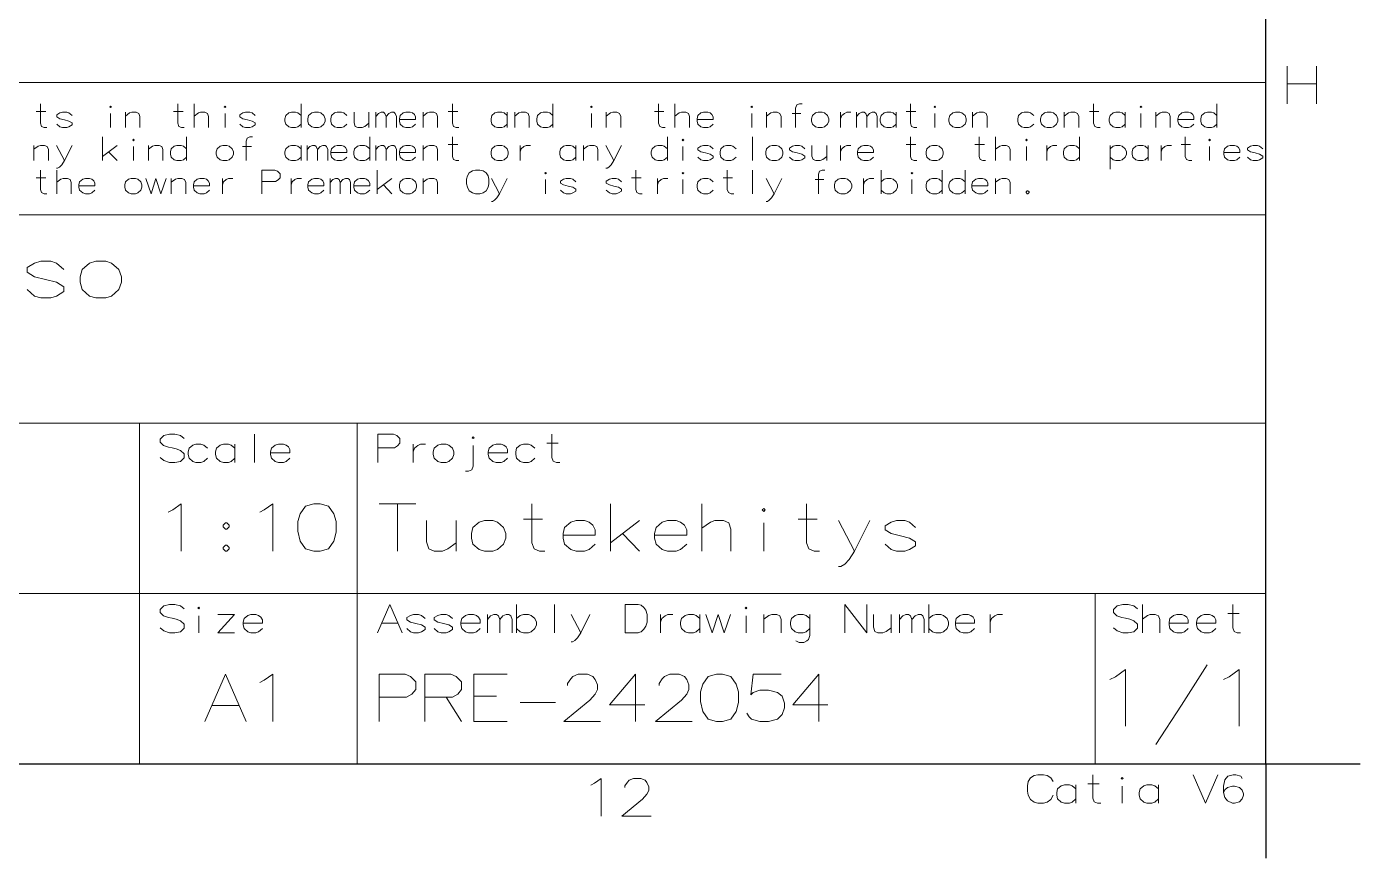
# Model space of a CAD drawing. Extents: x 5 to 836, y 5 to 589.
# Drawn here: x 765.5 to 836, y 5 to 48.9 of the extents above; entities that cross this region are included whole.
import ezdxf

# ---------------------------------------------------------------- set-up
doc = ezdxf.new("R2010")
doc.units = 0

msp = doc.modelspace()

# ---------------------------------------------------------------- linework, layer by layer
at = {"color": 7, "lineweight": 25}
for p, q in [((831, 10), (831, 584)), ((10, 10), (831, 10)), ((831, 10), (831, 5)), ((831, 10), (836, 10))]:
    msp.add_line(p, q, dxfattribs=at)
at = {"color": 7, "lineweight": 9}
for p, q in [((696, 46), (831, 46)), ((831, 10), (831, 46)), ((696, 39), (831, 39)), ((696, 28), (831, 28)), ((771.5, 10), (771.5, 28)), ((783, 10), (783, 28)), ((726, 19), (831, 19)), ((822, 10), (822, 19)), ((696, 10), (831, 10))]:
    msp.add_line(p, q, dxfattribs=at)
for points in [[(832.129, 46.859), (832.129, 44.859)], [(833.677, 46.859), (833.677, 44.859)], [(833.677, 45.923), (832.129, 45.923)], [(766.043, 44.462), (766.547, 44.462)], [(766.607, 43.615), (766.466, 43.615), (766.325, 43.675), (766.265, 43.837), (766.265, 44.865)], [(767.938, 44.24), (767.777, 44.381), (767.656, 44.421), (767.434, 44.421), (767.293, 44.381), (767.131, 44.28)], [(771.527, 43.615), (771.527, 44.2), (771.466, 44.361), (771.325, 44.421), (771.103, 44.421), (770.982, 44.381), (770.76, 44.22)], [(770.76, 43.615), (770.76, 44.421)], [(773.301, 44.462), (773.805, 44.462)], [(773.865, 43.615), (773.724, 43.615), (773.583, 43.675), (773.523, 43.837), (773.523, 44.865)], [(774.39, 43.615), (774.39, 44.865)], [(775.156, 43.615), (775.156, 44.2), (775.095, 44.361), (774.954, 44.421), (774.732, 44.421), (774.611, 44.381), (774.39, 44.22)], [(777.615, 44.24), (777.454, 44.381), (777.333, 44.421), (777.111, 44.421), (776.97, 44.381), (776.809, 44.28)], [(780.035, 44.24), (779.873, 44.381), (779.752, 44.421), (779.531, 44.421), (779.39, 44.381), (779.228, 44.24), (779.188, 44.079)], [(780.035, 43.615), (780.035, 44.865)], [(782.454, 44.24), (782.293, 44.381), (782.172, 44.421), (781.95, 44.421), (781.809, 44.381), (781.648, 44.24), (781.607, 44.079)], [(782.837, 44.421), (782.837, 43.857), (782.898, 43.675), (783.039, 43.615), (783.26, 43.615), (783.402, 43.675), (783.623, 43.837)], [(783.623, 43.615), (783.623, 44.421)], [(783.986, 43.615), (783.986, 44.421)], [(783.986, 44.2), (784.127, 44.361), (784.269, 44.421), (784.39, 44.421), (784.47, 44.361), (784.531, 44.2), (784.672, 44.361), (784.813, 44.421), (784.934, 44.421), (785.015, 44.361), (785.075, 44.2)], [(785.922, 44.381), (785.801, 44.421), (785.579, 44.421), (785.438, 44.381), (785.277, 44.24), (785.236, 44.079)], [(787.252, 43.615), (787.252, 44.2), (787.192, 44.361), (787.051, 44.421), (786.829, 44.421), (786.708, 44.381), (786.486, 44.22)], [(786.486, 43.615), (786.486, 44.421)], [(787.817, 44.462), (788.321, 44.462)], [(788.381, 43.615), (788.24, 43.615), (788.099, 43.675), (788.039, 43.837), (788.039, 44.865)], [(790.922, 44.24), (790.76, 44.381), (790.64, 44.421), (790.418, 44.421), (790.277, 44.381), (790.115, 44.24), (790.075, 44.079)], [(790.922, 43.615), (790.922, 44.421)], [(792.091, 43.615), (792.091, 44.2), (792.031, 44.361), (791.89, 44.421), (791.668, 44.421), (791.547, 44.381), (791.325, 44.22)], [(791.325, 43.615), (791.325, 44.421)], [(793.341, 44.24), (793.18, 44.381), (793.059, 44.421), (792.837, 44.421), (792.696, 44.381), (792.535, 44.24), (792.494, 44.079)], [(793.341, 43.615), (793.341, 44.865)], [(796.93, 43.615), (796.93, 44.2), (796.869, 44.361), (796.728, 44.421), (796.506, 44.421), (796.385, 44.381), (796.164, 44.22)], [(796.164, 43.615), (796.164, 44.421)], [(798.704, 44.462), (799.208, 44.462)], [(799.269, 43.615), (799.127, 43.615), (798.986, 43.675), (798.926, 43.837), (798.926, 44.865)], [(799.793, 43.615), (799.793, 44.865)], [(800.559, 43.615), (800.559, 44.2), (800.498, 44.361), (800.357, 44.421), (800.135, 44.421), (800.015, 44.381), (799.793, 44.22)], [(801.648, 44.381), (801.527, 44.421), (801.305, 44.421), (801.164, 44.381), (801.002, 44.24), (800.962, 44.079)], [(805.398, 43.615), (805.398, 44.2), (805.337, 44.361), (805.196, 44.421), (804.974, 44.421), (804.853, 44.381), (804.631, 44.22)], [(804.631, 43.615), (804.631, 44.421)], [(806.506, 44.865), (806.365, 44.865), (806.224, 44.804), (806.164, 44.643), (806.164, 43.615)], [(808.543, 44.421), (808.543, 43.615)], [(808.543, 44.079), (808.603, 44.24), (808.744, 44.361), (808.865, 44.421), (809.087, 44.421)], [(809.39, 43.615), (809.39, 44.421)], [(809.39, 44.2), (809.531, 44.361), (809.672, 44.421), (809.793, 44.421), (809.873, 44.361), (809.934, 44.2), (810.075, 44.361), (810.216, 44.421), (810.337, 44.421), (810.418, 44.361), (810.478, 44.2)], [(811.486, 44.24), (811.325, 44.381), (811.204, 44.421), (810.982, 44.421), (810.841, 44.381), (810.68, 44.24), (810.64, 44.079)], [(811.486, 43.615), (811.486, 44.421)], [(812.011, 44.462), (812.515, 44.462)], [(812.575, 43.615), (812.434, 43.615), (812.293, 43.675), (812.232, 43.837), (812.232, 44.865)], [(816.285, 43.615), (816.285, 44.2), (816.224, 44.361), (816.083, 44.421), (815.861, 44.421), (815.74, 44.381), (815.519, 44.22)], [(815.519, 43.615), (815.519, 44.421)], [(818.744, 44.24), (818.583, 44.381), (818.462, 44.421), (818.24, 44.421), (818.099, 44.381), (817.938, 44.24), (817.898, 44.079)], [(821.123, 43.615), (821.123, 44.2), (821.063, 44.361), (820.922, 44.421), (820.7, 44.421), (820.579, 44.381), (820.357, 44.22)], [(820.357, 43.615), (820.357, 44.421)], [(821.688, 44.462), (822.192, 44.462)], [(822.253, 43.615), (822.111, 43.615), (821.97, 43.675), (821.91, 43.837), (821.91, 44.865)], [(823.583, 44.24), (823.422, 44.381), (823.301, 44.421), (823.079, 44.421), (822.938, 44.381), (822.777, 44.24), (822.736, 44.079)], [(823.583, 43.615), (823.583, 44.421)], [(825.962, 43.615), (825.962, 44.2), (825.902, 44.361), (825.761, 44.421), (825.539, 44.421), (825.418, 44.381), (825.196, 44.22)], [(825.196, 43.615), (825.196, 44.421)], [(827.051, 44.381), (826.93, 44.421), (826.708, 44.421), (826.567, 44.381), (826.406, 44.24), (826.365, 44.079)], [(828.422, 44.24), (828.261, 44.381), (828.14, 44.421), (827.918, 44.421), (827.777, 44.381), (827.615, 44.24), (827.575, 44.079)], [(828.422, 43.615), (828.422, 44.865)], [(767.131, 44.28), (767.131, 44.179)], [(767.131, 44.179), (767.293, 44.079)], [(767.434, 43.615), (767.293, 43.655), (767.131, 43.796)], [(767.938, 43.857), (767.777, 43.958), (767.535, 44.018), (767.293, 44.079)], [(767.656, 43.615), (767.777, 43.655), (767.938, 43.756)], [(767.938, 43.857), (767.938, 43.756)], [(769.974, 43.615), (769.974, 44.361)], [(776.023, 43.615), (776.023, 44.361)], [(776.809, 44.28), (776.809, 44.179)], [(776.809, 44.179), (776.97, 44.079)], [(777.111, 43.615), (776.97, 43.655), (776.809, 43.796)], [(777.615, 43.857), (777.454, 43.958), (777.212, 44.018), (776.97, 44.079)], [(777.333, 43.615), (777.454, 43.655), (777.615, 43.756)], [(777.615, 43.857), (777.615, 43.756)], [(779.188, 44.079), (779.188, 43.958)], [(779.228, 43.796), (779.188, 43.958)], [(779.531, 43.615), (779.39, 43.655), (779.228, 43.796)], [(779.752, 43.615), (779.873, 43.655), (780.035, 43.796)], [(781.607, 44.079), (781.607, 43.958)], [(781.648, 43.796), (781.607, 43.958)], [(781.95, 43.615), (781.809, 43.655), (781.648, 43.796)], [(782.172, 43.615), (782.293, 43.655), (782.454, 43.796)], [(784.531, 44.2), (784.531, 43.615)], [(785.075, 44.2), (785.075, 43.615)], [(785.236, 44.079), (785.236, 43.958)], [(786.083, 44.038), (785.236, 44.038)], [(785.277, 43.796), (785.236, 43.958)], [(785.579, 43.615), (785.438, 43.655), (785.277, 43.796)], [(785.801, 43.615), (785.922, 43.655), (786.083, 43.796)], [(785.922, 44.381), (786.023, 44.3)], [(786.083, 44.038), (786.083, 44.179), (786.023, 44.3)], [(790.075, 44.079), (790.075, 43.958)], [(790.115, 43.796), (790.075, 43.958)], [(790.418, 43.615), (790.277, 43.655), (790.115, 43.796)], [(790.64, 43.615), (790.76, 43.655), (790.922, 43.796)], [(792.494, 44.079), (792.494, 43.958)], [(792.535, 43.796), (792.494, 43.958)], [(792.837, 43.615), (792.696, 43.655), (792.535, 43.796)], [(793.059, 43.615), (793.18, 43.655), (793.341, 43.796)], [(795.377, 43.615), (795.377, 44.361)], [(800.962, 44.079), (800.962, 43.958)], [(801.809, 44.038), (800.962, 44.038)], [(801.002, 43.796), (800.962, 43.958)], [(801.305, 43.615), (801.164, 43.655), (801.002, 43.796)], [(801.527, 43.615), (801.648, 43.655), (801.809, 43.796)], [(801.648, 44.381), (801.748, 44.3)], [(801.809, 44.038), (801.809, 44.179), (801.748, 44.3)], [(803.845, 43.615), (803.845, 44.361)], [(806.446, 44.361), (805.982, 44.361)], [(809.934, 44.2), (809.934, 43.615)], [(810.478, 44.2), (810.478, 43.615)], [(810.64, 44.079), (810.64, 43.958)], [(810.68, 43.796), (810.64, 43.958)], [(810.982, 43.615), (810.841, 43.655), (810.68, 43.796)], [(811.204, 43.615), (811.325, 43.655), (811.486, 43.796)], [(813.523, 43.615), (813.523, 44.361)], [(817.898, 44.079), (817.898, 43.958)], [(817.938, 43.796), (817.898, 43.958)], [(818.24, 43.615), (818.099, 43.655), (817.938, 43.796)], [(818.462, 43.615), (818.583, 43.655), (818.744, 43.796)], [(822.736, 44.079), (822.736, 43.958)], [(822.777, 43.796), (822.736, 43.958)], [(823.079, 43.615), (822.938, 43.655), (822.777, 43.796)], [(823.301, 43.615), (823.422, 43.655), (823.583, 43.796)], [(824.41, 43.615), (824.41, 44.361)], [(826.365, 44.079), (826.365, 43.958)], [(827.212, 44.038), (826.365, 44.038)], [(826.406, 43.796), (826.365, 43.958)], [(826.708, 43.615), (826.567, 43.655), (826.406, 43.796)], [(826.93, 43.615), (827.051, 43.655), (827.212, 43.796)], [(827.051, 44.381), (827.152, 44.3)], [(827.212, 44.038), (827.212, 44.179), (827.152, 44.3)], [(827.575, 44.079), (827.575, 43.958)], [(827.615, 43.796), (827.575, 43.958)], [(827.918, 43.615), (827.777, 43.655), (827.615, 43.796)], [(828.14, 43.615), (828.261, 43.655), (828.422, 43.796)], [(767.434, 43.615), (767.656, 43.615)], [(769.551, 41.865), (769.551, 43.115)], [(773.986, 41.865), (773.986, 43.115)], [(777.111, 43.615), (777.333, 43.615)], [(777.474, 43.115), (777.333, 43.115), (777.192, 43.054), (777.131, 42.893), (777.131, 41.865)], [(779.531, 43.615), (779.752, 43.615)], [(781.95, 43.615), (782.172, 43.615)], [(783.664, 41.865), (783.664, 43.115)], [(785.579, 43.615), (785.801, 43.615)], [(788.381, 41.865), (788.24, 41.865), (788.099, 41.925), (788.039, 42.087), (788.039, 43.115)], [(790.418, 43.615), (790.64, 43.615)], [(792.837, 43.615), (793.059, 43.615)], [(799.39, 41.865), (799.39, 43.115)], [(801.305, 43.615), (801.527, 43.615)], [(803.885, 43.115), (803.885, 41.865)], [(810.982, 43.615), (811.204, 43.615)], [(812.575, 41.865), (812.434, 41.865), (812.293, 41.925), (812.232, 42.087), (812.232, 43.115)], [(816.204, 41.865), (816.063, 41.865), (815.922, 41.925), (815.861, 42.087), (815.861, 43.115)], [(816.728, 41.865), (816.728, 43.115)], [(818.24, 43.615), (818.462, 43.615)], [(821.164, 41.865), (821.164, 43.115)], [(823.079, 43.615), (823.301, 43.615)], [(826.708, 43.615), (826.93, 43.615)], [(827.091, 41.865), (826.95, 41.865), (826.809, 41.925), (826.748, 42.087), (826.748, 43.115)], [(827.918, 43.615), (828.14, 43.615)], [(766.688, 41.865), (766.688, 42.45), (766.627, 42.611), (766.486, 42.671), (766.265, 42.671), (766.144, 42.631), (765.922, 42.47)], [(765.922, 41.865), (765.922, 42.671)], [(767.535, 41.865), (767.111, 42.671)], [(767.938, 42.671), (767.535, 41.865), (767.394, 41.643), (767.273, 41.522), (767.172, 41.462), (767.111, 41.462)], [(769.551, 42.087), (770.317, 42.671)], [(769.873, 42.329), (770.317, 41.865)], [(771.184, 41.865), (771.184, 42.611)], [(772.736, 41.865), (772.736, 42.45), (772.676, 42.611), (772.535, 42.671), (772.313, 42.671), (772.192, 42.631), (771.97, 42.47)], [(771.97, 41.865), (771.97, 42.671)], [(773.986, 42.49), (773.825, 42.631), (773.704, 42.671), (773.482, 42.671), (773.341, 42.631), (773.18, 42.49), (773.14, 42.329)], [(773.14, 42.329), (773.14, 42.208)], [(777.414, 42.611), (776.95, 42.611)], [(780.035, 42.49), (779.873, 42.631), (779.752, 42.671), (779.531, 42.671), (779.39, 42.631), (779.228, 42.49), (779.188, 42.329)], [(779.188, 42.329), (779.188, 42.208)], [(780.035, 41.865), (780.035, 42.671)], [(780.357, 41.865), (780.357, 42.671)], [(780.357, 42.45), (780.498, 42.611), (780.64, 42.671), (780.76, 42.671), (780.841, 42.611), (780.902, 42.45), (781.043, 42.611), (781.184, 42.671), (781.305, 42.671), (781.385, 42.611), (781.446, 42.45)], [(780.902, 42.45), (780.902, 41.865)], [(781.446, 42.45), (781.446, 41.865)], [(782.293, 42.631), (782.172, 42.671), (781.95, 42.671), (781.809, 42.631), (781.648, 42.49), (781.607, 42.329)], [(781.607, 42.329), (781.607, 42.208)], [(782.454, 42.288), (781.607, 42.288)], [(782.293, 42.631), (782.394, 42.55)], [(782.454, 42.288), (782.454, 42.429), (782.394, 42.55)], [(783.664, 42.49), (783.502, 42.631), (783.381, 42.671), (783.16, 42.671), (783.019, 42.631), (782.857, 42.49), (782.817, 42.329)], [(782.817, 42.329), (782.817, 42.208)], [(783.986, 41.865), (783.986, 42.671)], [(783.986, 42.45), (784.127, 42.611), (784.269, 42.671), (784.39, 42.671), (784.47, 42.611), (784.531, 42.45), (784.672, 42.611), (784.813, 42.671), (784.934, 42.671), (785.015, 42.611), (785.075, 42.45)], [(784.531, 42.45), (784.531, 41.865)], [(785.075, 42.45), (785.075, 41.865)], [(785.922, 42.631), (785.801, 42.671), (785.579, 42.671), (785.438, 42.631), (785.277, 42.49), (785.236, 42.329)], [(785.236, 42.329), (785.236, 42.208)], [(786.083, 42.288), (785.236, 42.288)], [(785.922, 42.631), (786.023, 42.55)], [(786.083, 42.288), (786.083, 42.429), (786.023, 42.55)], [(787.252, 41.865), (787.252, 42.45), (787.192, 42.611), (787.051, 42.671), (786.829, 42.671), (786.708, 42.631), (786.486, 42.47)], [(786.486, 41.865), (786.486, 42.671)], [(787.817, 42.712), (788.321, 42.712)], [(791.607, 42.671), (791.607, 41.865)], [(791.607, 42.329), (791.668, 42.49), (791.809, 42.611), (791.93, 42.671), (792.152, 42.671)], [(794.551, 42.49), (794.39, 42.631), (794.269, 42.671), (794.047, 42.671), (793.906, 42.631), (793.744, 42.49), (793.704, 42.329)], [(793.704, 42.329), (793.704, 42.208)], [(794.551, 41.865), (794.551, 42.671)], [(795.72, 41.865), (795.72, 42.45), (795.66, 42.611), (795.519, 42.671), (795.297, 42.671), (795.176, 42.631), (794.954, 42.47)], [(794.954, 41.865), (794.954, 42.671)], [(796.567, 41.865), (796.144, 42.671)], [(796.97, 42.671), (796.567, 41.865), (796.426, 41.643), (796.305, 41.522), (796.204, 41.462), (796.144, 41.462)], [(799.39, 42.49), (799.228, 42.631), (799.107, 42.671), (798.885, 42.671), (798.744, 42.631), (798.583, 42.49), (798.543, 42.329)], [(798.543, 42.329), (798.543, 42.208)], [(800.216, 41.865), (800.216, 42.611)], [(801.809, 42.49), (801.648, 42.631), (801.527, 42.671), (801.305, 42.671), (801.164, 42.631), (801.002, 42.53)], [(801.002, 42.53), (801.002, 42.429)], [(801.002, 42.429), (801.164, 42.329)], [(801.809, 42.107), (801.648, 42.208), (801.406, 42.268), (801.164, 42.329)], [(803.019, 42.49), (802.857, 42.631), (802.736, 42.671), (802.515, 42.671), (802.373, 42.631), (802.212, 42.49), (802.172, 42.329)], [(802.172, 42.329), (802.172, 42.208)], [(806.648, 42.49), (806.486, 42.631), (806.365, 42.671), (806.144, 42.671), (806.002, 42.631), (805.841, 42.53)], [(805.841, 42.53), (805.841, 42.429)], [(805.841, 42.429), (806.002, 42.329)], [(806.648, 42.107), (806.486, 42.208), (806.244, 42.268), (806.002, 42.329)], [(807.031, 42.671), (807.031, 42.107), (807.091, 41.925), (807.232, 41.865), (807.454, 41.865), (807.595, 41.925), (807.817, 42.087)], [(807.817, 41.865), (807.817, 42.671)], [(808.543, 42.671), (808.543, 41.865)], [(808.543, 42.329), (808.603, 42.49), (808.744, 42.611), (808.865, 42.671), (809.087, 42.671)], [(810.115, 42.631), (809.994, 42.671), (809.773, 42.671), (809.631, 42.631), (809.47, 42.49), (809.43, 42.329)], [(809.43, 42.329), (809.43, 42.208)], [(810.277, 42.288), (809.43, 42.288)], [(810.115, 42.631), (810.216, 42.55)], [(810.277, 42.288), (810.277, 42.429), (810.216, 42.55)], [(812.011, 42.712), (812.515, 42.712)], [(815.64, 42.712), (816.144, 42.712)], [(817.494, 41.865), (817.494, 42.45), (817.434, 42.611), (817.293, 42.671), (817.071, 42.671), (816.95, 42.631), (816.728, 42.47)], [(818.361, 41.865), (818.361, 42.611)], [(819.43, 42.671), (819.43, 41.865)], [(819.43, 42.329), (819.49, 42.49), (819.632, 42.611), (819.753, 42.671), (819.974, 42.671)], [(821.164, 42.49), (821.003, 42.631), (820.882, 42.671), (820.66, 42.671), (820.519, 42.631), (820.357, 42.49), (820.317, 42.329)], [(820.317, 42.329), (820.317, 42.208)], [(823.583, 42.49), (823.422, 42.631), (823.301, 42.671), (823.079, 42.671), (822.938, 42.631), (822.777, 42.49)], [(822.777, 42.671), (822.777, 41.421)], [(823.583, 42.046), (823.644, 42.208), (823.644, 42.329), (823.583, 42.49)], [(824.793, 42.49), (824.632, 42.631), (824.511, 42.671), (824.289, 42.671), (824.148, 42.631), (823.986, 42.49), (823.946, 42.329)], [(823.946, 42.329), (823.946, 42.208)], [(824.793, 41.865), (824.793, 42.671)], [(825.478, 42.671), (825.478, 41.865)], [(825.478, 42.329), (825.539, 42.49), (825.68, 42.611), (825.801, 42.671), (826.023, 42.671)], [(826.527, 42.712), (827.031, 42.712)], [(828.039, 41.865), (828.039, 42.611)], [(829.47, 42.631), (829.349, 42.671), (829.128, 42.671), (828.986, 42.631), (828.825, 42.49), (828.785, 42.329)], [(828.785, 42.329), (828.785, 42.208)], [(829.632, 42.288), (828.785, 42.288)], [(829.47, 42.631), (829.571, 42.55)], [(829.632, 42.288), (829.632, 42.429), (829.571, 42.55)], [(830.841, 42.49), (830.68, 42.631), (830.559, 42.671), (830.337, 42.671), (830.196, 42.631), (830.035, 42.53)], [(830.035, 42.53), (830.035, 42.429)], [(830.035, 42.429), (830.196, 42.329)], [(830.841, 42.107), (830.68, 42.208), (830.438, 42.268), (830.196, 42.329)], [(773.18, 42.046), (773.14, 42.208)], [(773.482, 41.865), (773.341, 41.905), (773.18, 42.046)], [(773.482, 41.865), (773.704, 41.865)], [(773.704, 41.865), (773.825, 41.905), (773.986, 42.046)], [(779.228, 42.046), (779.188, 42.208)], [(779.531, 41.865), (779.39, 41.905), (779.228, 42.046)], [(779.531, 41.865), (779.752, 41.865)], [(779.752, 41.865), (779.873, 41.905), (780.035, 42.046)], [(781.648, 42.046), (781.607, 42.208)], [(781.95, 41.865), (781.809, 41.905), (781.648, 42.046)], [(781.95, 41.865), (782.172, 41.865)], [(782.172, 41.865), (782.293, 41.905), (782.454, 42.046)], [(782.857, 42.046), (782.817, 42.208)], [(783.16, 41.865), (783.019, 41.905), (782.857, 42.046)], [(783.16, 41.865), (783.381, 41.865)], [(783.381, 41.865), (783.502, 41.905), (783.664, 42.046)], [(785.277, 42.046), (785.236, 42.208)], [(785.579, 41.865), (785.438, 41.905), (785.277, 42.046)], [(785.579, 41.865), (785.801, 41.865)], [(785.801, 41.865), (785.922, 41.905), (786.083, 42.046)], [(793.744, 42.046), (793.704, 42.208)], [(794.047, 41.865), (793.906, 41.905), (793.744, 42.046)], [(794.047, 41.865), (794.269, 41.865)], [(794.269, 41.865), (794.39, 41.905), (794.551, 42.046)], [(798.583, 42.046), (798.543, 42.208)], [(798.885, 41.865), (798.744, 41.905), (798.583, 42.046)], [(798.885, 41.865), (799.107, 41.865)], [(799.107, 41.865), (799.228, 41.905), (799.39, 42.046)], [(801.305, 41.865), (801.164, 41.905), (801.002, 42.046)], [(801.305, 41.865), (801.527, 41.865)], [(801.527, 41.865), (801.648, 41.905), (801.809, 42.006)], [(801.809, 42.107), (801.809, 42.006)], [(802.212, 42.046), (802.172, 42.208)], [(802.515, 41.865), (802.373, 41.905), (802.212, 42.046)], [(802.515, 41.865), (802.736, 41.865)], [(802.736, 41.865), (802.857, 41.905), (803.019, 42.046)], [(806.144, 41.865), (806.002, 41.905), (805.841, 42.046)], [(806.144, 41.865), (806.365, 41.865)], [(806.365, 41.865), (806.486, 41.905), (806.648, 42.006)], [(806.648, 42.107), (806.648, 42.006)], [(809.47, 42.046), (809.43, 42.208)], [(809.773, 41.865), (809.631, 41.905), (809.47, 42.046)], [(809.773, 41.865), (809.994, 41.865)], [(809.994, 41.865), (810.115, 41.905), (810.277, 42.046)], [(820.357, 42.046), (820.317, 42.208)], [(820.66, 41.865), (820.519, 41.905), (820.357, 42.046)], [(820.66, 41.865), (820.882, 41.865)], [(820.882, 41.865), (821.003, 41.905), (821.164, 42.046)], [(823.079, 41.865), (822.938, 41.905), (822.777, 42.046)], [(823.079, 41.865), (823.301, 41.865)], [(823.301, 41.865), (823.422, 41.905), (823.583, 42.046)], [(823.986, 42.046), (823.946, 42.208)], [(824.289, 41.865), (824.148, 41.905), (823.986, 42.046)], [(824.289, 41.865), (824.511, 41.865)], [(824.511, 41.865), (824.632, 41.905), (824.793, 42.046)], [(828.825, 42.046), (828.785, 42.208)], [(829.128, 41.865), (828.986, 41.905), (828.825, 42.046)], [(829.128, 41.865), (829.349, 41.865)], [(829.349, 41.865), (829.47, 41.905), (829.632, 42.046)], [(830.337, 41.865), (830.196, 41.905), (830.035, 42.046)], [(830.337, 41.865), (830.559, 41.865)], [(830.559, 41.865), (830.68, 41.905), (830.841, 42.006)], [(830.841, 42.107), (830.841, 42.006)], [(766.043, 40.962), (766.547, 40.962)], [(766.607, 40.115), (766.466, 40.115), (766.325, 40.175), (766.265, 40.337), (766.265, 41.365)], [(767.131, 40.115), (767.131, 41.365)], [(767.898, 40.115), (767.898, 40.7), (767.837, 40.861), (767.696, 40.921), (767.474, 40.921), (767.353, 40.881), (767.131, 40.72)], [(768.986, 40.881), (768.865, 40.921), (768.644, 40.921), (768.502, 40.881), (768.341, 40.74), (768.301, 40.579)], [(768.986, 40.881), (769.087, 40.8)], [(771.829, 40.921), (772.111, 40.115), (772.373, 40.921), (772.635, 40.115), (772.918, 40.921)], [(773.946, 40.115), (773.946, 40.7), (773.885, 40.861), (773.744, 40.921), (773.523, 40.921), (773.402, 40.881), (773.18, 40.72)], [(773.18, 40.115), (773.18, 40.921)], [(775.035, 40.881), (774.914, 40.921), (774.692, 40.921), (774.551, 40.881), (774.39, 40.74), (774.349, 40.579)], [(775.035, 40.881), (775.135, 40.8)], [(775.881, 40.921), (775.881, 40.115)], [(775.881, 40.579), (775.942, 40.74), (776.083, 40.861), (776.204, 40.921), (776.426, 40.921)], [(778.644, 41.365), (777.958, 41.365)], [(777.958, 41.365), (777.958, 40.115)], [(778.644, 41.365), (778.785, 41.304), (778.926, 41.163), (778.926, 40.962), (778.825, 40.841), (778.684, 40.76)], [(779.51, 40.921), (779.51, 40.115)], [(779.51, 40.579), (779.571, 40.74), (779.712, 40.861), (779.833, 40.921), (780.055, 40.921)], [(781.083, 40.881), (780.962, 40.921), (780.74, 40.921), (780.599, 40.881), (780.438, 40.74), (780.398, 40.579)], [(781.083, 40.881), (781.184, 40.8)], [(781.567, 40.115), (781.567, 40.921)], [(781.567, 40.7), (781.708, 40.861), (781.849, 40.921), (781.97, 40.921), (782.051, 40.861), (782.111, 40.7), (782.252, 40.861), (782.394, 40.921), (782.515, 40.921), (782.595, 40.861), (782.656, 40.7)], [(783.502, 40.881), (783.381, 40.921), (783.16, 40.921), (783.019, 40.881), (782.857, 40.74), (782.817, 40.579)], [(783.502, 40.881), (783.603, 40.8)], [(784.067, 40.115), (784.067, 41.365)], [(784.067, 40.337), (784.833, 40.921)], [(787.252, 40.115), (787.252, 40.7), (787.192, 40.861), (787.051, 40.921), (786.829, 40.921), (786.708, 40.881), (786.486, 40.72)], [(786.486, 40.115), (786.486, 40.921)], [(790.519, 40.115), (790.095, 40.921)], [(790.922, 40.921), (790.519, 40.115), (790.377, 39.893), (790.256, 39.772), (790.156, 39.712), (790.095, 39.712)], [(794.551, 40.74), (794.39, 40.881), (794.269, 40.921), (794.047, 40.921), (793.906, 40.881), (793.744, 40.78)], [(796.97, 40.74), (796.809, 40.881), (796.688, 40.921), (796.466, 40.921), (796.325, 40.881), (796.164, 40.78)], [(797.494, 40.962), (797.998, 40.962)], [(798.059, 40.115), (797.918, 40.115), (797.777, 40.175), (797.716, 40.337), (797.716, 41.365)], [(798.865, 40.921), (798.865, 40.115)], [(798.865, 40.579), (798.926, 40.74), (799.067, 40.861), (799.188, 40.921), (799.41, 40.921)], [(801.809, 40.74), (801.648, 40.881), (801.527, 40.921), (801.305, 40.921), (801.164, 40.881), (801.002, 40.74), (800.962, 40.579)], [(802.333, 40.962), (802.837, 40.962)], [(802.898, 40.115), (802.756, 40.115), (802.615, 40.175), (802.555, 40.337), (802.555, 41.365)], [(803.885, 41.365), (803.885, 40.115)], [(805.035, 40.115), (804.611, 40.921)], [(805.438, 40.921), (805.035, 40.115), (804.894, 39.893), (804.773, 39.772), (804.672, 39.712), (804.611, 39.712)], [(807.716, 41.365), (807.575, 41.365), (807.434, 41.304), (807.373, 41.143), (807.373, 40.115)], [(809.752, 40.921), (809.752, 40.115)], [(809.752, 40.579), (809.813, 40.74), (809.954, 40.861), (810.075, 40.921), (810.297, 40.921)], [(810.68, 41.365), (810.68, 40.115)], [(811.486, 40.74), (811.325, 40.881), (811.204, 40.921), (810.982, 40.921), (810.841, 40.881), (810.68, 40.74)], [(813.906, 40.74), (813.744, 40.881), (813.623, 40.921), (813.402, 40.921), (813.261, 40.881), (813.099, 40.74), (813.059, 40.579)], [(813.906, 40.115), (813.906, 41.365)], [(815.115, 40.74), (814.954, 40.881), (814.833, 40.921), (814.611, 40.921), (814.47, 40.881), (814.309, 40.74), (814.269, 40.579)], [(815.115, 40.115), (815.115, 41.365)], [(816.164, 40.881), (816.043, 40.921), (815.821, 40.921), (815.68, 40.881), (815.519, 40.74), (815.478, 40.579)], [(816.164, 40.881), (816.265, 40.8)], [(817.494, 40.115), (817.494, 40.7), (817.434, 40.861), (817.293, 40.921), (817.071, 40.921), (816.95, 40.881), (816.728, 40.72)], [(816.728, 40.115), (816.728, 40.921)], [(768.301, 40.579), (768.301, 40.458)], [(769.148, 40.538), (768.301, 40.538)], [(768.341, 40.296), (768.301, 40.458)], [(768.644, 40.115), (768.502, 40.155), (768.341, 40.296)], [(768.865, 40.115), (768.986, 40.155), (769.148, 40.296)], [(769.148, 40.538), (769.148, 40.679), (769.087, 40.8)], [(774.349, 40.579), (774.349, 40.458)], [(775.196, 40.538), (774.349, 40.538)], [(774.39, 40.296), (774.349, 40.458)], [(774.692, 40.115), (774.551, 40.155), (774.39, 40.296)], [(774.914, 40.115), (775.035, 40.155), (775.196, 40.296)], [(775.196, 40.538), (775.196, 40.679), (775.135, 40.8)], [(777.958, 40.76), (778.684, 40.76)], [(780.398, 40.579), (780.398, 40.458)], [(781.244, 40.538), (780.398, 40.538)], [(780.438, 40.296), (780.398, 40.458)], [(780.74, 40.115), (780.599, 40.155), (780.438, 40.296)], [(780.962, 40.115), (781.083, 40.155), (781.244, 40.296)], [(781.244, 40.538), (781.244, 40.679), (781.184, 40.8)], [(782.111, 40.7), (782.111, 40.115)], [(782.656, 40.7), (782.656, 40.115)], [(782.817, 40.579), (782.817, 40.458)], [(783.664, 40.538), (782.817, 40.538)], [(782.857, 40.296), (782.817, 40.458)], [(783.16, 40.115), (783.019, 40.155), (782.857, 40.296)], [(783.381, 40.115), (783.502, 40.155), (783.664, 40.296)], [(783.664, 40.538), (783.664, 40.679), (783.603, 40.8)], [(784.39, 40.579), (784.833, 40.115)], [(792.958, 40.115), (792.958, 40.861)], [(793.744, 40.78), (793.744, 40.679)], [(793.744, 40.679), (793.906, 40.579)], [(794.047, 40.115), (793.906, 40.155), (793.744, 40.296)], [(794.551, 40.357), (794.39, 40.458), (794.148, 40.518), (793.906, 40.579)], [(794.269, 40.115), (794.39, 40.155), (794.551, 40.256)], [(794.551, 40.357), (794.551, 40.256)], [(796.164, 40.78), (796.164, 40.679)], [(796.164, 40.679), (796.325, 40.579)], [(796.466, 40.115), (796.325, 40.155), (796.164, 40.296)], [(796.97, 40.357), (796.809, 40.458), (796.567, 40.518), (796.325, 40.579)], [(796.688, 40.115), (796.809, 40.155), (796.97, 40.256)], [(796.97, 40.357), (796.97, 40.256)], [(800.216, 40.115), (800.216, 40.861)], [(800.962, 40.579), (800.962, 40.458)], [(801.002, 40.296), (800.962, 40.458)], [(801.305, 40.115), (801.164, 40.155), (801.002, 40.296)], [(801.527, 40.115), (801.648, 40.155), (801.809, 40.296)], [(807.656, 40.861), (807.192, 40.861)], [(810.982, 40.115), (810.841, 40.155), (810.68, 40.296)], [(811.204, 40.115), (811.325, 40.155), (811.486, 40.296)], [(811.486, 40.296), (811.547, 40.458), (811.547, 40.579), (811.486, 40.74)], [(812.313, 40.115), (812.313, 40.861)], [(813.059, 40.579), (813.059, 40.458)], [(813.099, 40.296), (813.059, 40.458)], [(813.402, 40.115), (813.261, 40.155), (813.099, 40.296)], [(813.623, 40.115), (813.744, 40.155), (813.906, 40.296)], [(814.269, 40.579), (814.269, 40.458)], [(814.309, 40.296), (814.269, 40.458)], [(814.611, 40.115), (814.47, 40.155), (814.309, 40.296)], [(814.833, 40.115), (814.954, 40.155), (815.115, 40.296)], [(815.478, 40.579), (815.478, 40.458)], [(816.325, 40.538), (815.478, 40.538)], [(815.519, 40.296), (815.478, 40.458)], [(815.821, 40.115), (815.68, 40.155), (815.519, 40.296)], [(816.043, 40.115), (816.164, 40.155), (816.325, 40.296)], [(816.325, 40.538), (816.325, 40.679), (816.265, 40.8)], [(818.402, 40.276), (818.341, 40.216)], [(818.341, 40.216), (818.341, 40.175)], [(818.341, 40.175), (818.402, 40.115)], [(818.402, 40.276), (818.442, 40.276)], [(818.503, 40.216), (818.442, 40.276)], [(818.442, 40.115), (818.503, 40.175)], [(818.503, 40.216), (818.503, 40.175)], [(768.644, 40.115), (768.865, 40.115)], [(774.692, 40.115), (774.914, 40.115)], [(780.74, 40.115), (780.962, 40.115)], [(783.16, 40.115), (783.381, 40.115)], [(794.047, 40.115), (794.269, 40.115)], [(796.466, 40.115), (796.688, 40.115)], [(801.305, 40.115), (801.527, 40.115)], [(810.982, 40.115), (811.204, 40.115)], [(813.402, 40.115), (813.623, 40.115)], [(814.611, 40.115), (814.833, 40.115)], [(815.821, 40.115), (816.043, 40.115)], [(818.402, 40.115), (818.442, 40.115)], [(767.5, 36.113), (767.113, 36.452), (766.823, 36.548), (766.29, 36.548), (765.952, 36.452), (765.565, 36.21)], [(765.565, 36.21), (765.565, 35.968)], [(765.565, 35.968), (765.952, 35.726)], [(767.5, 35.194), (767.113, 35.435), (766.532, 35.581), (765.952, 35.726)], [(766.29, 34.613), (765.952, 34.71), (765.565, 35.048)], [(766.29, 34.613), (766.823, 34.613)], [(766.823, 34.613), (767.113, 34.71), (767.5, 34.952)], [(767.5, 35.194), (767.5, 34.952)], [(773.855, 27.177), (773.661, 27.347), (773.371, 27.419), (773.081, 27.419), (772.79, 27.347), (772.597, 27.153), (772.597, 26.984), (772.766, 26.815)], [(772.766, 26.815), (773.032, 26.718)], [(775.089, 26.669), (774.895, 26.839), (774.75, 26.887), (774.484, 26.887), (774.315, 26.839), (774.121, 26.669), (774.073, 26.476)], [(776.54, 26.669), (776.347, 26.839), (776.202, 26.887), (775.935, 26.887), (775.766, 26.839), (775.573, 26.669), (775.524, 26.476)], [(776.54, 25.919), (776.54, 26.887)], [(777.581, 27.419), (777.581, 25.919)], [(779.25, 26.839), (779.105, 26.887), (778.839, 26.887), (778.669, 26.839), (778.476, 26.669), (778.427, 26.476)], [(779.25, 26.839), (779.371, 26.742)], [(784.919, 27.419), (784.097, 27.419)], [(784.097, 27.419), (784.097, 25.919)], [(784.919, 27.419), (785.089, 27.347), (785.258, 27.177), (785.258, 26.935), (785.137, 26.79), (784.968, 26.694)], [(785.96, 26.887), (785.96, 25.919)], [(785.96, 26.476), (786.032, 26.669), (786.202, 26.815), (786.347, 26.887), (786.613, 26.887)], [(789.129, 25.726), (789.129, 26.815)], [(790.75, 26.839), (790.605, 26.887), (790.339, 26.887), (790.169, 26.839), (789.976, 26.669), (789.927, 26.476)], [(790.75, 26.839), (790.871, 26.742)], [(792.395, 26.669), (792.202, 26.839), (792.056, 26.887), (791.79, 26.887), (791.621, 26.839), (791.427, 26.669), (791.379, 26.476)], [(793.024, 26.935), (793.629, 26.935)], [(793.702, 25.919), (793.532, 25.919), (793.363, 25.992), (793.29, 26.185), (793.29, 27.419)], [(773.661, 25.968), (773.371, 25.919), (773.081, 25.919), (772.79, 26.016), (772.597, 26.185)], [(773.032, 26.718), (773.226, 26.694)], [(773.226, 26.694), (773.444, 26.645)], [(773.444, 26.645), (773.661, 26.548), (773.855, 26.379)], [(773.855, 26.161), (773.661, 25.968)], [(773.855, 26.379), (773.855, 26.161)], [(774.073, 26.476), (774.073, 26.331)], [(774.121, 26.137), (774.073, 26.331)], [(774.484, 25.919), (774.315, 25.968), (774.121, 26.137)], [(774.75, 25.919), (774.895, 25.968), (775.089, 26.137)], [(775.524, 26.476), (775.524, 26.331)], [(775.573, 26.137), (775.524, 26.331)], [(775.935, 25.919), (775.766, 25.968), (775.573, 26.137)], [(776.202, 25.919), (776.347, 25.968), (776.54, 26.137)], [(778.427, 26.476), (778.427, 26.331)], [(779.444, 26.427), (778.427, 26.427)], [(778.476, 26.137), (778.427, 26.331)], [(778.839, 25.919), (778.669, 25.968), (778.476, 26.137)], [(779.105, 25.919), (779.25, 25.968), (779.444, 26.137)], [(779.444, 26.427), (779.444, 26.597), (779.371, 26.742)], [(784.097, 26.694), (784.968, 26.694)], [(789.927, 26.476), (789.927, 26.331)], [(790.944, 26.427), (789.927, 26.427)], [(789.976, 26.137), (789.927, 26.331)], [(790.339, 25.919), (790.169, 25.968), (789.976, 26.137)], [(790.605, 25.919), (790.75, 25.968), (790.944, 26.137)], [(790.944, 26.427), (790.944, 26.597), (790.871, 26.742)], [(791.379, 26.476), (791.379, 26.331)], [(791.427, 26.137), (791.379, 26.331)], [(791.79, 25.919), (791.621, 25.968), (791.427, 26.137)], [(792.056, 25.919), (792.202, 25.968), (792.395, 26.137)], [(774.484, 25.919), (774.75, 25.919)], [(775.935, 25.919), (776.202, 25.919)], [(778.839, 25.919), (779.105, 25.919)], [(789.129, 25.726), (789.056, 25.532), (788.887, 25.46), (788.718, 25.46)], [(790.339, 25.919), (790.605, 25.919)], [(791.79, 25.919), (792.056, 25.919)], [(773.016, 23.286), (773.258, 23.407)], [(773.258, 23.407), (773.702, 23.73), (773.702, 21.23)], [(777.855, 23.286), (778.097, 23.407)], [(778.097, 23.407), (778.54, 23.73), (778.54, 21.23)], [(784.161, 23.73), (786.097, 23.73)], [(785.129, 21.23), (785.129, 23.73)], [(792.911, 21.23), (792.629, 21.23), (792.347, 21.351), (792.226, 21.673), (792.226, 23.73)], [(796.379, 21.23), (796.379, 23.73)], [(801.218, 21.23), (801.218, 23.73)], [(807.427, 21.23), (807.145, 21.23), (806.863, 21.351), (806.742, 21.673), (806.742, 23.73)], [(786.661, 22.843), (786.661, 21.714), (786.782, 21.351), (787.065, 21.23), (787.508, 21.23), (787.79, 21.351), (788.234, 21.673)], [(788.234, 21.23), (788.234, 22.843)], [(791.782, 22.923), (792.79, 22.923)], [(795.25, 22.762), (795.008, 22.843), (794.565, 22.843), (794.282, 22.762), (793.96, 22.48), (793.879, 22.157)], [(795.25, 22.762), (795.452, 22.601)], [(795.573, 22.077), (795.573, 22.359), (795.452, 22.601)], [(796.379, 21.673), (797.911, 22.843)], [(800.089, 22.762), (799.847, 22.843), (799.403, 22.843), (799.121, 22.762), (798.798, 22.48), (798.718, 22.157)], [(800.089, 22.762), (800.29, 22.601)], [(800.411, 22.077), (800.411, 22.359), (800.29, 22.601)], [(802.75, 21.23), (802.75, 22.399), (802.629, 22.722), (802.347, 22.843), (801.903, 22.843), (801.661, 22.762), (801.218, 22.44)], [(804.484, 21.23), (804.484, 22.722)], [(806.298, 22.923), (807.306, 22.923)], [(809.282, 21.23), (808.435, 22.843)], [(810.089, 22.843), (809.282, 21.23), (809, 20.786), (808.758, 20.544), (808.556, 20.423), (808.435, 20.423)], [(812.508, 22.48), (812.185, 22.762), (811.944, 22.843), (811.5, 22.843), (811.218, 22.762), (810.895, 22.56)], [(810.895, 22.56), (810.895, 22.359)], [(793.879, 22.157), (793.879, 21.915)], [(795.573, 22.077), (793.879, 22.077)], [(793.96, 21.593), (793.879, 21.915)], [(797.024, 22.157), (797.911, 21.23)], [(798.718, 22.157), (798.718, 21.915)], [(800.411, 22.077), (798.718, 22.077)], [(798.798, 21.593), (798.718, 21.915)], [(810.895, 22.359), (811.218, 22.157)], [(812.508, 21.714), (812.185, 21.915), (811.702, 22.036), (811.218, 22.157)], [(776.04, 21.552), (775.919, 21.431)], [(775.919, 21.431), (775.919, 21.351)], [(775.919, 21.351), (776.04, 21.23)], [(776.04, 21.552), (776.121, 21.552)], [(776.04, 21.23), (776.121, 21.23)], [(776.242, 21.431), (776.121, 21.552)], [(776.121, 21.23), (776.242, 21.351)], [(776.242, 21.431), (776.242, 21.351)], [(794.565, 21.23), (794.282, 21.31), (793.96, 21.593)], [(794.565, 21.23), (795.008, 21.23)], [(795.008, 21.23), (795.25, 21.31), (795.573, 21.593)], [(799.403, 21.23), (799.121, 21.31), (798.798, 21.593)], [(799.403, 21.23), (799.847, 21.23)], [(799.847, 21.23), (800.089, 21.31), (800.411, 21.593)], [(811.5, 21.23), (811.218, 21.31), (810.895, 21.593)], [(811.5, 21.23), (811.944, 21.23)], [(811.944, 21.23), (812.185, 21.31), (812.508, 21.512)], [(812.508, 21.714), (812.508, 21.512)], [(773.855, 18.177), (773.661, 18.347), (773.371, 18.419), (773.081, 18.419), (772.79, 18.347), (772.597, 18.153), (772.597, 17.984), (772.766, 17.815)], [(784.073, 16.919), (784.726, 18.419), (785.379, 16.919)], [(791.427, 18.419), (791.427, 16.919)], [(793.435, 18.419), (793.435, 16.919)], [(797.839, 18.419), (797.161, 18.419), (797.161, 16.919)], [(797.839, 18.419), (798.008, 18.371), (798.153, 18.25), (798.25, 18.105), (798.323, 17.887)], [(808.774, 18.419), (808.774, 16.919)], [(808.774, 18.419), (809.935, 16.919)], [(809.935, 18.419), (809.935, 16.919)], [(813.202, 18.419), (813.202, 16.919)], [(824.226, 18.177), (824.032, 18.347), (823.742, 18.419), (823.452, 18.419), (823.161, 18.347), (822.968, 18.153), (822.968, 17.984), (823.137, 17.815)], [(824.492, 16.919), (824.492, 18.419)], [(829.669, 16.919), (829.5, 16.919), (829.331, 16.992), (829.258, 17.185), (829.258, 18.419)], [(772.766, 17.815), (773.032, 17.718)], [(773.032, 17.718), (773.226, 17.694)], [(773.226, 17.694), (773.444, 17.645)], [(773.444, 17.645), (773.661, 17.548), (773.855, 17.379)], [(774.629, 16.919), (774.629, 17.815)], [(775.645, 17.887), (776.516, 17.887), (775.645, 16.919), (776.516, 16.919)], [(777.798, 17.839), (777.653, 17.887), (777.387, 17.887), (777.218, 17.839), (777.024, 17.669), (776.976, 17.476)], [(777.798, 17.839), (777.919, 17.742)], [(777.992, 17.427), (777.992, 17.597), (777.919, 17.742)], [(786.589, 17.669), (786.395, 17.839), (786.25, 17.887), (785.984, 17.887), (785.815, 17.839), (785.621, 17.718)], [(785.621, 17.718), (785.621, 17.597)], [(788.04, 17.669), (787.847, 17.839), (787.702, 17.887), (787.435, 17.887), (787.266, 17.839), (787.073, 17.718)], [(787.073, 17.718), (787.073, 17.597)], [(789.298, 17.839), (789.153, 17.887), (788.887, 17.887), (788.718, 17.839), (788.524, 17.669), (788.476, 17.476)], [(789.298, 17.839), (789.419, 17.742)], [(789.492, 17.427), (789.492, 17.597), (789.419, 17.742)], [(789.879, 16.919), (789.879, 17.887)], [(789.879, 17.621), (790.048, 17.815), (790.218, 17.887), (790.363, 17.887), (790.46, 17.815), (790.532, 17.621), (790.702, 17.815), (790.871, 17.887), (791.016, 17.887), (791.113, 17.815), (791.185, 17.621)], [(790.532, 17.621), (790.532, 16.919)], [(791.185, 17.621), (791.185, 16.919)], [(792.395, 17.669), (792.202, 17.839), (792.056, 17.887), (791.79, 17.887), (791.621, 17.839), (791.427, 17.669)], [(792.395, 17.137), (792.468, 17.331), (792.468, 17.476), (792.395, 17.669)], [(794.815, 16.919), (794.306, 17.887)], [(795.298, 17.887), (794.815, 16.919), (794.645, 16.653), (794.5, 16.508), (794.379, 16.435), (794.306, 16.435)], [(798.323, 17.476), (798.323, 17.887)], [(799.024, 17.887), (799.024, 16.919)], [(799.024, 17.476), (799.097, 17.669), (799.266, 17.815), (799.411, 17.887), (799.677, 17.887)], [(801.105, 17.669), (800.911, 17.839), (800.766, 17.887), (800.5, 17.887), (800.331, 17.839), (800.137, 17.669), (800.089, 17.476)], [(801.105, 16.919), (801.105, 17.887)], [(801.419, 17.887), (801.758, 16.919), (802.073, 17.887), (802.387, 16.919), (802.726, 17.887)], [(803.548, 16.919), (803.548, 17.815)], [(805.411, 16.919), (805.411, 17.621), (805.339, 17.815), (805.169, 17.887), (804.903, 17.887), (804.758, 17.839), (804.492, 17.645)], [(804.492, 16.919), (804.492, 17.887)], [(806.911, 17.669), (806.718, 17.839), (806.573, 17.887), (806.306, 17.887), (806.137, 17.839), (805.944, 17.669), (805.895, 17.476)], [(806.911, 17.887), (806.911, 16.774), (806.839, 16.556), (806.766, 16.484), (806.597, 16.411), (806.355, 16.411), (806.185, 16.484)], [(810.274, 17.887), (810.274, 17.21), (810.347, 16.992), (810.516, 16.919), (810.782, 16.919), (810.952, 16.992), (811.218, 17.185)], [(811.218, 16.919), (811.218, 17.887)], [(811.653, 16.919), (811.653, 17.887)], [(811.653, 17.621), (811.823, 17.815), (811.992, 17.887), (812.137, 17.887), (812.234, 17.815), (812.306, 17.621), (812.476, 17.815), (812.645, 17.887), (812.79, 17.887), (812.887, 17.815), (812.96, 17.621)], [(812.306, 17.621), (812.306, 16.919)], [(812.96, 17.621), (812.96, 16.919)], [(814.169, 17.669), (813.976, 17.839), (813.831, 17.887), (813.565, 17.887), (813.395, 17.839), (813.202, 17.669)], [(814.169, 17.137), (814.242, 17.331), (814.242, 17.476), (814.169, 17.669)], [(815.427, 17.839), (815.282, 17.887), (815.016, 17.887), (814.847, 17.839), (814.653, 17.669), (814.605, 17.476)], [(815.427, 17.839), (815.548, 17.742)], [(815.621, 17.427), (815.621, 17.597), (815.548, 17.742)], [(816.444, 17.887), (816.444, 16.919)], [(816.444, 17.476), (816.516, 17.669), (816.685, 17.815), (816.831, 17.887), (817.097, 17.887)], [(823.137, 17.815), (823.403, 17.718)], [(823.403, 17.718), (823.597, 17.694)], [(823.597, 17.694), (823.815, 17.645)], [(823.815, 17.645), (824.032, 17.548), (824.226, 17.379)], [(825.411, 16.919), (825.411, 17.621), (825.339, 17.815), (825.169, 17.887), (824.903, 17.887), (824.758, 17.839), (824.492, 17.645)], [(826.718, 17.839), (826.573, 17.887), (826.306, 17.887), (826.137, 17.839), (825.944, 17.669), (825.895, 17.476)], [(826.718, 17.839), (826.839, 17.742)], [(826.911, 17.427), (826.911, 17.597), (826.839, 17.742)], [(828.169, 17.839), (828.024, 17.887), (827.758, 17.887), (827.589, 17.839), (827.395, 17.669), (827.347, 17.476)], [(828.169, 17.839), (828.29, 17.742)], [(828.363, 17.427), (828.363, 17.597), (828.29, 17.742)], [(828.992, 17.935), (829.597, 17.935)], [(773.661, 16.968), (773.371, 16.919), (773.081, 16.919), (772.79, 17.016), (772.597, 17.185)], [(773.855, 17.161), (773.661, 16.968)], [(773.855, 17.379), (773.855, 17.161)], [(776.976, 17.476), (776.976, 17.331)], [(777.992, 17.427), (776.976, 17.427)], [(777.024, 17.137), (776.976, 17.331)], [(777.387, 16.919), (777.218, 16.968), (777.024, 17.137)], [(777.387, 16.919), (777.653, 16.919)], [(777.653, 16.919), (777.798, 16.968), (777.992, 17.137)], [(784.29, 17.427), (785.161, 17.427)], [(785.621, 17.597), (785.815, 17.476)], [(785.984, 16.919), (785.815, 16.968), (785.621, 17.137)], [(786.589, 17.21), (786.395, 17.331), (786.105, 17.403), (785.815, 17.476)], [(785.984, 16.919), (786.25, 16.919)], [(786.25, 16.919), (786.395, 16.968), (786.589, 17.089)], [(786.589, 17.21), (786.589, 17.089)], [(787.073, 17.597), (787.266, 17.476)], [(787.435, 16.919), (787.266, 16.968), (787.073, 17.137)], [(788.04, 17.21), (787.847, 17.331), (787.556, 17.403), (787.266, 17.476)], [(787.435, 16.919), (787.702, 16.919)], [(787.702, 16.919), (787.847, 16.968), (788.04, 17.089)], [(788.04, 17.21), (788.04, 17.089)], [(788.476, 17.476), (788.476, 17.331)], [(789.492, 17.427), (788.476, 17.427)], [(788.524, 17.137), (788.476, 17.331)], [(788.887, 16.919), (788.718, 16.968), (788.524, 17.137)], [(788.887, 16.919), (789.153, 16.919)], [(789.153, 16.919), (789.298, 16.968), (789.492, 17.137)], [(791.79, 16.919), (791.621, 16.968), (791.427, 17.137)], [(791.79, 16.919), (792.056, 16.919)], [(792.056, 16.919), (792.202, 16.968), (792.395, 17.137)], [(797.161, 16.919), (797.839, 16.919)], [(797.815, 16.919), (798.008, 16.968), (798.153, 17.113), (798.25, 17.258), (798.323, 17.476)], [(800.089, 17.476), (800.089, 17.331)], [(800.137, 17.137), (800.089, 17.331)], [(800.5, 16.919), (800.331, 16.968), (800.137, 17.137)], [(800.5, 16.919), (800.766, 16.919)], [(800.766, 16.919), (800.911, 16.968), (801.105, 17.137)], [(805.895, 17.476), (805.895, 17.331)], [(805.944, 17.137), (805.895, 17.331)], [(806.306, 16.919), (806.137, 16.968), (805.944, 17.137)], [(806.306, 16.919), (806.573, 16.919)], [(806.573, 16.919), (806.718, 16.968), (806.911, 17.137)], [(813.565, 16.919), (813.395, 16.968), (813.202, 17.137)], [(813.565, 16.919), (813.831, 16.919)], [(813.831, 16.919), (813.976, 16.968), (814.169, 17.137)], [(814.605, 17.476), (814.605, 17.331)], [(815.621, 17.427), (814.605, 17.427)], [(814.653, 17.137), (814.605, 17.331)], [(815.016, 16.919), (814.847, 16.968), (814.653, 17.137)], [(815.016, 16.919), (815.282, 16.919)], [(815.282, 16.919), (815.427, 16.968), (815.621, 17.137)], [(824.032, 16.968), (823.742, 16.919), (823.452, 16.919), (823.161, 17.016), (822.968, 17.185)], [(824.226, 17.161), (824.032, 16.968)], [(824.226, 17.379), (824.226, 17.161)], [(825.895, 17.476), (825.895, 17.331)], [(826.911, 17.427), (825.895, 17.427)], [(825.944, 17.137), (825.895, 17.331)], [(826.306, 16.919), (826.137, 16.968), (825.944, 17.137)], [(826.306, 16.919), (826.573, 16.919)], [(826.573, 16.919), (826.718, 16.968), (826.911, 17.137)], [(827.347, 17.476), (827.347, 17.331)], [(828.363, 17.427), (827.347, 17.427)], [(827.395, 17.137), (827.347, 17.331)], [(827.758, 16.919), (827.589, 16.968), (827.395, 17.137)], [(827.758, 16.919), (828.024, 16.919)], [(828.024, 16.919), (828.169, 16.968), (828.363, 17.137)], [(823.065, 14.589), (823.597, 14.976), (823.597, 11.976)], [(825.194, 11.008), (826.548, 13.089), (827.903, 15.218)], [(829.065, 14.589), (829.597, 14.976), (829.597, 11.976)], [(774.952, 12.23), (776.04, 14.73), (777.129, 12.23)], [(777.855, 14.286), (778.097, 14.407)], [(778.097, 14.407), (778.54, 14.73), (778.54, 12.23)], [(785.532, 14.73), (784.161, 14.73)], [(784.161, 14.73), (784.161, 12.23)], [(785.532, 14.73), (785.815, 14.609), (786.097, 14.327), (786.097, 13.923), (785.895, 13.681), (785.613, 13.52)], [(787.952, 14.73), (786.581, 14.73)], [(786.581, 14.73), (786.581, 12.23)], [(787.952, 14.73), (788.234, 14.609), (788.516, 14.327), (788.516, 13.923), (788.315, 13.681), (788.032, 13.52)], [(789.161, 14.73), (790.935, 14.73)], [(789.161, 14.73), (789.161, 12.23), (790.935, 12.23)], [(795.855, 12.23), (793.919, 12.23), (795.29, 13.359), (795.573, 13.681), (795.694, 13.923), (795.694, 14.165), (795.573, 14.448), (795.452, 14.609), (795.169, 14.73), (794.685, 14.73), (794.403, 14.609), (794.282, 14.488), (794.121, 14.246), (794.121, 14.125)], [(798.194, 13.117), (796.339, 13.117), (797.71, 14.73), (797.71, 13.52), (797.71, 12.23)], [(800.694, 12.23), (798.758, 12.23), (800.129, 13.359), (800.411, 13.681), (800.532, 13.923), (800.532, 14.165), (800.411, 14.448), (800.29, 14.609), (800.008, 14.73), (799.524, 14.73), (799.242, 14.609), (799.121, 14.488), (798.96, 14.246), (798.96, 14.125)], [(803.597, 12.673), (803.718, 12.472), (803.839, 12.351), (804.282, 12.23), (804.726, 12.23), (805.21, 12.351), (805.452, 12.593), (805.573, 12.956), (805.573, 13.198), (805.452, 13.56), (805.21, 13.762), (804.726, 13.883), (804.282, 13.883), (803.919, 13.762), (803.798, 13.641), (803.919, 14.73), (805.411, 14.73)], [(807.871, 13.117), (806.016, 13.117), (807.387, 14.73), (807.387, 13.52), (807.387, 12.23)], [(822.774, 14.444), (823.065, 14.589)], [(828.774, 14.444), (829.065, 14.589)], [(784.161, 13.52), (785.613, 13.52)], [(786.581, 13.52), (788.032, 13.52)], [(787.71, 13.52), (788.516, 12.23)], [(790.371, 13.56), (789.161, 13.56)], [(775.315, 13.077), (776.766, 13.077)], [(791.621, 13.238), (793.476, 13.238)], [(795.534, 8.968), (795.888, 9.226), (795.888, 7.226)], [(798.534, 7.226), (796.985, 7.226), (798.082, 8.129), (798.308, 8.387), (798.405, 8.581), (798.405, 8.774), (798.308, 9), (798.211, 9.129), (797.985, 9.226), (797.598, 9.226), (797.372, 9.129), (797.276, 9.032), (797.147, 8.839), (797.147, 8.742)], [(818.46, 9.056), (818.581, 9.25)], [(818.581, 9.25), (818.774, 9.371)], [(818.968, 9.419), (818.774, 9.371)], [(818.968, 9.419), (819.258, 9.419)], [(819.258, 9.419), (819.452, 9.371), (819.645, 9.25), (819.766, 9.056)], [(822.282, 7.919), (822.113, 7.919), (821.944, 7.992), (821.871, 8.185), (821.871, 9.419)], [(827.169, 9.419), (827.823, 7.919), (828.476, 9.419)], [(829.758, 9.226), (829.685, 9.347), (829.419, 9.419), (829.274, 9.419), (829.008, 9.347), (828.839, 9.153), (828.766, 8.815), (828.766, 8.476), (828.839, 8.21), (828.984, 8.04), (829.25, 7.919), (829.347, 7.919), (829.613, 7.992), (829.758, 8.137), (829.831, 8.331), (829.831, 8.403), (829.758, 8.597), (829.613, 8.742), (829.347, 8.815), (829.25, 8.815), (828.984, 8.742), (828.839, 8.621), (828.766, 8.452)], [(795.34, 8.871), (795.534, 8.968)], [(818.46, 9.056), (818.411, 8.839)], [(818.411, 8.548), (818.411, 8.839)], [(818.411, 8.548), (818.46, 8.331)], [(820.976, 8.669), (820.782, 8.839), (820.637, 8.887), (820.371, 8.887), (820.202, 8.839), (820.008, 8.669), (819.96, 8.476)], [(819.96, 8.476), (819.96, 8.331)], [(820.976, 7.919), (820.976, 8.887)], [(821.605, 8.935), (822.21, 8.935)], [(823.419, 7.919), (823.419, 8.815)], [(825.331, 8.669), (825.137, 8.839), (824.992, 8.887), (824.726, 8.887), (824.556, 8.839), (824.363, 8.669), (824.315, 8.476)], [(824.315, 8.476), (824.315, 8.331)], [(825.331, 7.919), (825.331, 8.887)], [(818.46, 8.331), (818.581, 8.113)], [(818.581, 8.113), (818.774, 7.968)], [(818.774, 7.968), (818.968, 7.919)], [(819.258, 7.919), (818.968, 7.919)], [(819.258, 7.919), (819.452, 7.968), (819.645, 8.113), (819.766, 8.331)], [(820.008, 8.137), (819.96, 8.331)], [(820.371, 7.919), (820.202, 7.968), (820.008, 8.137)], [(820.371, 7.919), (820.637, 7.919)], [(820.637, 7.919), (820.782, 7.968), (820.976, 8.137)], [(824.363, 8.137), (824.315, 8.331)], [(824.726, 7.919), (824.556, 7.968), (824.363, 8.137)], [(824.726, 7.919), (824.992, 7.919)], [(824.992, 7.919), (825.137, 7.968), (825.331, 8.137)]]:
    msp.add_lwpolyline(points, dxfattribs=at)
for points in [[(769.974, 44.744), (770.015, 44.704), (769.974, 44.663), (769.934, 44.704)], [(776.023, 44.744), (776.063, 44.704), (776.023, 44.663), (775.982, 44.704)], [(780.74, 44.421), (780.599, 44.381), (780.438, 44.24), (780.398, 44.079), (780.398, 43.958), (780.438, 43.796), (780.599, 43.655), (780.74, 43.615), (780.962, 43.615), (781.083, 43.655), (781.244, 43.796), (781.305, 43.958), (781.305, 44.079), (781.244, 44.24), (781.083, 44.381), (780.962, 44.421)], [(795.377, 44.744), (795.418, 44.704), (795.377, 44.663), (795.337, 44.704)], [(803.845, 44.744), (803.885, 44.704), (803.845, 44.663), (803.805, 44.704)], [(807.353, 44.421), (807.212, 44.381), (807.051, 44.24), (807.01, 44.079), (807.01, 43.958), (807.051, 43.796), (807.212, 43.655), (807.353, 43.615), (807.575, 43.615), (807.696, 43.655), (807.857, 43.796), (807.918, 43.958), (807.918, 44.079), (807.857, 44.24), (807.696, 44.381), (807.575, 44.421)], [(813.523, 44.744), (813.563, 44.704), (813.523, 44.663), (813.482, 44.704)], [(814.611, 44.421), (814.47, 44.381), (814.309, 44.24), (814.269, 44.079), (814.269, 43.958), (814.309, 43.796), (814.47, 43.655), (814.611, 43.615), (814.833, 43.615), (814.954, 43.655), (815.115, 43.796), (815.176, 43.958), (815.176, 44.079), (815.115, 44.24), (814.954, 44.381), (814.833, 44.421)], [(819.45, 44.421), (819.309, 44.381), (819.148, 44.24), (819.107, 44.079), (819.107, 43.958), (819.148, 43.796), (819.309, 43.655), (819.45, 43.615), (819.672, 43.615), (819.793, 43.655), (819.954, 43.796), (820.015, 43.958), (820.015, 44.079), (819.954, 44.24), (819.793, 44.381), (819.672, 44.421)], [(824.41, 44.744), (824.45, 44.704), (824.41, 44.663), (824.369, 44.704)], [(771.184, 42.994), (771.224, 42.954), (771.184, 42.913), (771.144, 42.954)], [(800.216, 42.994), (800.256, 42.954), (800.216, 42.913), (800.176, 42.954)], [(818.361, 42.994), (818.402, 42.954), (818.361, 42.913), (818.321, 42.954)], [(828.039, 42.994), (828.079, 42.954), (828.039, 42.913), (827.998, 42.954)], [(775.902, 42.671), (775.76, 42.631), (775.599, 42.49), (775.559, 42.329), (775.559, 42.208), (775.599, 42.046), (775.76, 41.905), (775.902, 41.865), (776.123, 41.865), (776.244, 41.905), (776.406, 42.046), (776.466, 42.208), (776.466, 42.329), (776.406, 42.49), (776.244, 42.631), (776.123, 42.671)], [(790.418, 42.671), (790.277, 42.631), (790.115, 42.49), (790.075, 42.329), (790.075, 42.208), (790.115, 42.046), (790.277, 41.905), (790.418, 41.865), (790.64, 41.865), (790.76, 41.905), (790.922, 42.046), (790.982, 42.208), (790.982, 42.329), (790.922, 42.49), (790.76, 42.631), (790.64, 42.671)], [(804.934, 42.671), (804.793, 42.631), (804.631, 42.49), (804.591, 42.329), (804.591, 42.208), (804.631, 42.046), (804.793, 41.905), (804.934, 41.865), (805.156, 41.865), (805.277, 41.905), (805.438, 42.046), (805.498, 42.208), (805.498, 42.329), (805.438, 42.49), (805.277, 42.631), (805.156, 42.671)], [(813.402, 42.671), (813.261, 42.631), (813.099, 42.49), (813.059, 42.329), (813.059, 42.208), (813.099, 42.046), (813.261, 41.905), (813.402, 41.865), (813.623, 41.865), (813.744, 41.905), (813.906, 42.046), (813.966, 42.208), (813.966, 42.329), (813.906, 42.49), (813.744, 42.631), (813.623, 42.671)], [(771.063, 40.921), (770.922, 40.881), (770.76, 40.74), (770.72, 40.579), (770.72, 40.458), (770.76, 40.296), (770.922, 40.155), (771.063, 40.115), (771.285, 40.115), (771.406, 40.155), (771.567, 40.296), (771.627, 40.458), (771.627, 40.579), (771.567, 40.74), (771.406, 40.881), (771.285, 40.921)], [(785.579, 40.921), (785.438, 40.881), (785.277, 40.74), (785.236, 40.579), (785.236, 40.458), (785.277, 40.296), (785.438, 40.155), (785.579, 40.115), (785.801, 40.115), (785.922, 40.155), (786.083, 40.296), (786.144, 40.458), (786.144, 40.579), (786.083, 40.74), (785.922, 40.881), (785.801, 40.921)], [(789.248, 41.365), (789.087, 41.325), (788.926, 41.224), (788.825, 41.062), (788.785, 40.881), (788.785, 40.639), (788.825, 40.458), (788.926, 40.276), (789.087, 40.155), (789.248, 40.115), (789.49, 40.115), (789.652, 40.155), (789.813, 40.276), (789.914, 40.458), (789.954, 40.639), (789.954, 40.881), (789.914, 41.062), (789.813, 41.224), (789.652, 41.325), (789.49, 41.365)], [(792.958, 41.244), (792.998, 41.204), (792.958, 41.163), (792.918, 41.204)], [(800.216, 41.244), (800.256, 41.204), (800.216, 41.163), (800.176, 41.204)], [(808.563, 40.921), (808.422, 40.881), (808.261, 40.74), (808.22, 40.579), (808.22, 40.458), (808.261, 40.296), (808.422, 40.155), (808.563, 40.115), (808.785, 40.115), (808.906, 40.155), (809.067, 40.296), (809.127, 40.458), (809.127, 40.579), (809.067, 40.74), (808.906, 40.881), (808.785, 40.921)], [(812.313, 41.244), (812.353, 41.204), (812.313, 41.163), (812.273, 41.204)], [(769.194, 36.548), (768.855, 36.452), (768.468, 36.113), (768.371, 35.726), (768.371, 35.435), (768.468, 35.048), (768.855, 34.71), (769.194, 34.613), (769.726, 34.613), (770.016, 34.71), (770.403, 35.048), (770.548, 35.435), (770.548, 35.726), (770.403, 36.113), (770.016, 36.452), (769.726, 36.548)], [(787.435, 26.887), (787.266, 26.839), (787.073, 26.669), (787.024, 26.476), (787.024, 26.331), (787.073, 26.137), (787.266, 25.968), (787.435, 25.919), (787.702, 25.919), (787.847, 25.968), (788.04, 26.137), (788.113, 26.331), (788.113, 26.476), (788.04, 26.669), (787.847, 26.839), (787.702, 26.887)], [(789.129, 27.274), (789.177, 27.226), (789.129, 27.177), (789.081, 27.226)], [(780.718, 23.73), (780.274, 23.609), (779.992, 23.206), (779.871, 22.802), (779.871, 22.278), (779.992, 21.754), (780.274, 21.351), (780.718, 21.23), (781.04, 21.23), (781.484, 21.351), (781.766, 21.754), (781.887, 22.238), (781.887, 22.802), (781.766, 23.206), (781.484, 23.609), (781.04, 23.73)], [(804.484, 23.488), (804.565, 23.407), (804.484, 23.327), (804.403, 23.407)], [(776.04, 22.399), (776.121, 22.399), (776.242, 22.52), (776.242, 22.601), (776.121, 22.722), (776.04, 22.722), (775.919, 22.601), (775.919, 22.52)], [(789.726, 22.843), (789.444, 22.762), (789.121, 22.48), (789.04, 22.157), (789.04, 21.915), (789.121, 21.593), (789.444, 21.31), (789.726, 21.23), (790.169, 21.23), (790.411, 21.31), (790.734, 21.593), (790.855, 21.915), (790.855, 22.157), (790.734, 22.48), (790.411, 22.762), (790.169, 22.843)], [(774.629, 18.274), (774.677, 18.226), (774.629, 18.177), (774.581, 18.226)], [(803.548, 18.274), (803.597, 18.226), (803.548, 18.177), (803.5, 18.226)], [(801.984, 14.73), (801.54, 14.609), (801.258, 14.206), (801.137, 13.802), (801.137, 13.278), (801.258, 12.754), (801.54, 12.351), (801.984, 12.23), (802.306, 12.23), (802.75, 12.351), (803.032, 12.754), (803.153, 13.238), (803.153, 13.802), (803.032, 14.206), (802.75, 14.609), (802.306, 14.73)], [(823.419, 9.274), (823.468, 9.226), (823.419, 9.177), (823.371, 9.226)]]:
    msp.add_lwpolyline(points, close=True, dxfattribs=at)

doc.saveas('drawing.dxf')
